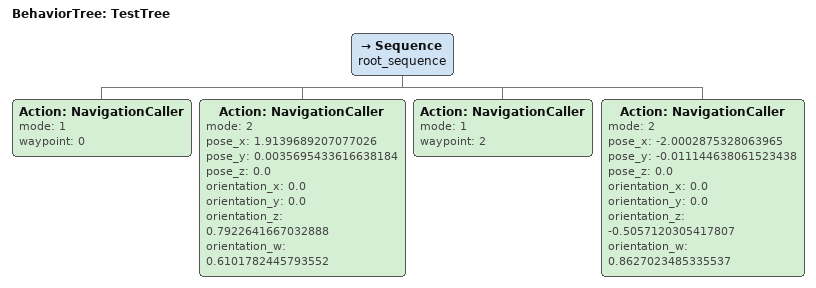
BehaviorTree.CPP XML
<root main_tree_to_execute = "TestTree" >
    <BehaviorTree ID="TestTree">
        <Sequence name="root_sequence">
            <Action ID="NavigationCaller" mode="1" waypoint="0"/>
            <Action ID="NavigationCaller"
                    mode="2"
                    pose_x="1.9139689207077026" pose_y="0.0035695433616638184" pose_z="0.0"
                    orientation_x="0.0" orientation_y="0.0"
                    orientation_z="0.7922641667032888" orientation_w=" 0.6101782445793552"/>
            <Action ID="NavigationCaller" mode="1" waypoint="2"/>
            <Action ID="NavigationCaller"
                    mode="2"
                    pose_x="-2.0002875328063965" pose_y="-0.011144638061523438" pose_z="0.0"
                    orientation_x="0.0" orientation_y="0.0"
                    orientation_z="-0.5057120305417807" orientation_w="0.8627023485335537"/>
        </Sequence>
    </BehaviorTree>
</root>
